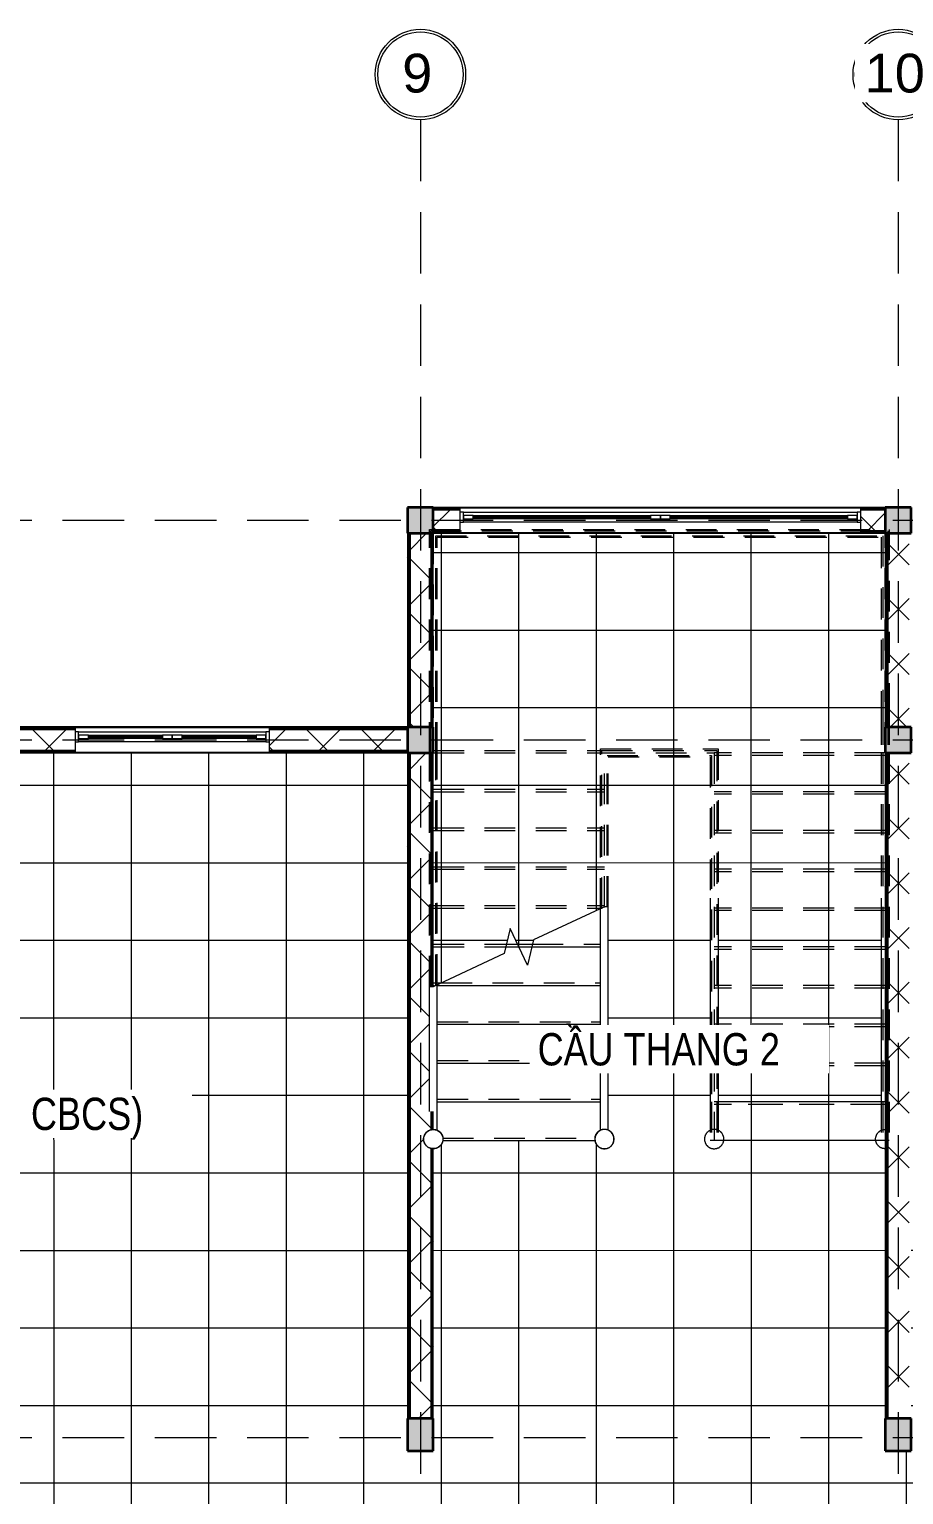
# Model space of a CAD drawing. Header units: millimetres. Extents: x -15725 to 47878, y -10955 to 18700.
# Drawn here: x 26621 to 33392, y 7360 to 18700 of the extents above; entities that cross this region are included whole.
import ezdxf

# ---------------------------------------------------------------- set-up
doc = ezdxf.new("R2010")
doc.units = ezdxf.units.MM
doc.linetypes.add('Hidden', pattern=[714.375, 476.25, -238.125])
doc.linetypes.add('Overhead', pattern=[396.875, 238.125, -158.75])
for name, color, linetype, lineweight in [('A-FLOR', 7, 'Continuous', 9), ('A-FLOR-HRAL', 7, 'Continuous', 9), ('A-FLOR-HRAL-MBND', 7, 'Overhead', 9), ('A-FLOR-PATT', 7, 'Continuous', 9), ('A-GLAZ', 7, 'Continuous', 18), ('A-WALL', 7, 'Continuous', 25), ('A-WALL-PATT', 7, 'Continuous', 18), ('G-ANNO-TEXT', 7, 'Continuous', 9), ('S-COLS', 7, 'Continuous', 25), ('S-GRID', 7, 'Continuous', 9), ('S-GRID-IDEN', 7, 'Continuous', 9), ('S-STRS', 7, 'Continuous', 18), ('S-STRS-MBND', 7, 'Overhead', 9)]:
    doc.layers.add(name, color=color, linetype=linetype, lineweight=lineweight)
doc.styles.add('Arial_1', font='arial.ttf', dxfattribs={"height": 300})
doc.styles.add('Arial_2', font='arial.ttf', dxfattribs={"width": 0.8, "height": 250})
doc.styles.add('Arial_3', font='arial.ttf', dxfattribs={"width": 0.8, "height": 250})
pattern_1 = [(0, (26776.95, 0), (406.4, 101.6), [33.528, -271.272, 33.528, -271.272, -1625.6]), (0, (26776.95, 0), (406.4, 101.6), [-609.6, 33.528, -576.072, 33.528, -271.272, -711.2]), (0, (26776.95, 0), (406.4, 101.6), [-1524, 33.528, -169.672, 33.528, -474.472]), (120, (26929.35, 50.8), (-291.1882, 301.15272), [33.528, -271.272, 33.528, -271.272, -1625.6]), (120, (26929.35, 50.8), (-291.1882, 301.15272), [-609.6, 33.528, -576.072, 33.528, -271.272, -711.2]), (120, (26929.35, 50.8), (-291.1882, 301.15272), [-1524, 33.528, -169.672, 33.528, -474.472]), (240, (26980.15, 254), (-115.2118, -402.75272), [33.528, -271.272, 33.528, -271.272, -1625.6]), (240, (26980.15, 254), (-115.2118, -402.75272), [-609.6, 33.528, -576.072, 33.528, -271.272, -711.2]), (240, (26980.15, 254), (-115.2118, -402.75272), [-1524, 33.528, -169.672, 33.528, -474.472])]
pattern_2 = [(45, (26776.95, 0), (-212.132, 212.132), []), (135, (26776.95, 0), (-212.132, -212.132), [])]

# ---------------------------------------------------------------- blocks, each defined once
blk = doc.blocks.new('CUA SO 2 CANH NHOM KINH O O THOANG - S1_1500x1800-2404851-05_MẶT BẰNG TẦNG ÁP MÁI')
at = {"layer": 'A-GLAZ'}
for p, q in [((-725, 63), (-750, 63)), ((-725, -13), (-725, 63)), ((-649, 37.5), (-725, 37.5)), ((-725, 37.5), (-725, 12.5)), ((-725, 12.5), (-649, 12.5)), ((-649, 12.5), (-649, 37.5)), ((-76, 27.5), (-649, 27.5)), ((-649, 27.5), (-649, 22.5)), ((-649, 22.5), (-76, 22.5)), ((0, 37.5), (-76, 37.5)), ((-76, 37.5), (-76, 12.5)), ((-76, 22.5), (-76, 27.5)), ((-76, 12.5), (0, 12.5)), ((0, 12.5), (0, 37.5)), ((76, 37.5), (0, 37.5)), ((0, 37.5), (0, 12.5)), ((0, 12.5), (76, 12.5)), ((76, 12.5), (76, 37.5)), ((649, 27.5), (76, 27.5)), ((76, 27.5), (76, 22.5)), ((76, 22.5), (649, 22.5)), ((725, 37.5), (649, 37.5)), ((649, 37.5), (649, 12.5)), ((649, 22.5), (649, 27.5)), ((649, 12.5), (725, 12.5)), ((750, 63), (725, 63)), ((725, 63), (725, -13)), ((725, 12.5), (725, 37.5)), ((-750, -13), (-725, -13)), ((725, -13), (750, -13))]:
    blk.add_line(p, q, dxfattribs=at)
at = {"layer": 'A-GLAZ', "lineweight": 9}
for p, q in [((-725, 63), (725, 63)), ((-649, 37.5), (-76, 37.5)), ((-76, 12.5), (-649, 12.5)), ((76, 37.5), (649, 37.5)), ((649, 12.5), (76, 12.5)), ((725, -13), (-725, -13))]:
    blk.add_line(p, q, dxfattribs=at)
blk = doc.blocks.new('CUA SO 2 CANH NHOM KINH O O THOANG - K3_3100x2100-2404852-05_MẶT BẰNG TẦNG ÁP MÁI')
at = {"layer": 'A-GLAZ'}
for p, q in [((-1525, 63), (-1550, 63)), ((-1525, -13), (-1525, 63)), ((-1449, 37.5), (-1525, 37.5)), ((-1525, 37.5), (-1525, 12.5)), ((-1525, 12.5), (-1449, 12.5)), ((-1449, 12.5), (-1449, 37.5)), ((-76, 27.5), (-1449, 27.5)), ((-1449, 27.5), (-1449, 22.5)), ((-1449, 22.5), (-76, 22.5)), ((0, 37.5), (-76, 37.5)), ((-76, 37.5), (-76, 12.5)), ((-76, 22.5), (-76, 27.5)), ((-76, 12.5), (0, 12.5)), ((0, 12.5), (0, 37.5)), ((76, 37.5), (0, 37.5)), ((0, 37.5), (0, 12.5)), ((0, 12.5), (76, 12.5)), ((76, 12.5), (76, 37.5)), ((1449, 27.5), (76, 27.5)), ((76, 27.5), (76, 22.5)), ((76, 22.5), (1449, 22.5)), ((1525, 37.5), (1449, 37.5)), ((1449, 37.5), (1449, 12.5)), ((1449, 22.5), (1449, 27.5)), ((1449, 12.5), (1525, 12.5)), ((1550, 63), (1525, 63)), ((1525, 63), (1525, -13)), ((1525, 12.5), (1525, 37.5)), ((-1550, -13), (-1525, -13)), ((1525, -13), (1550, -13))]:
    blk.add_line(p, q, dxfattribs=at)
at = {"layer": 'A-GLAZ', "lineweight": 9}
for p, q in [((-1525, 63), (1525, 63)), ((-1449, 37.5), (-76, 37.5)), ((-76, 12.5), (-1449, 12.5)), ((76, 37.5), (1449, 37.5)), ((1449, 12.5), (76, 12.5)), ((1525, -13), (-1525, -13))]:
    blk.add_line(p, q, dxfattribs=at)
blk = doc.blocks.new('Railing - 150mm-2368385-05_MẶT BẰNG TẦNG ÁP MÁI')
at = {"layer": 'A-FLOR-HRAL', "flags": 128}
for points in [[(0, 75), (-3, 75), (-6, 75), (-9, 74), (-12, 74), (-15, 74), (-18, 73), (-21, 72), (-24, 71), (-26, 70), (-29, 69), (-32, 68), (-35, 67), (-37, 65), (-40, 64), (-42, 62), (-45, 60), (-47, 58), (-49, 56), (-52, 54), (-54, 52), (-56, 50), (-58, 48), (-60, 45), (-61, 43), (-63, 41), (-65, 38), (-66, 35), (-68, 33), (-69, 30), (-70, 27), (-71, 24), (-72, 22), (-73, 19), (-73, 16), (-74, 13), (-74, 10), (-75, 7), (-75, 4), (-75, 1), (-75, -2), (-75, -5), (-75, -8), (-74, -11), (-74, -14), (-73, -17), (-72, -20), (-71, -23), (-70, -26), (-69, -28), (-68, -31), (-67, -34), (-65, -37), (-64, -39), (-62, -42), (-61, -44), (-59, -47), (-57, -49), (-55, -51), (-53, -53), (-51, -55), (-48, -57), (-46, -59), (-44, -61), (-41, -63), (-39, -64), (-36, -66), (-33, -67), (-31, -68), (-28, -70), (-25, -71), (-22, -72), (-19, -72), (-16, -73), (-14, -74), (-11, -74), (-8, -75), (-5, -75), (-2, -75), (0, -75)], [(0, -75), (3, -75), (6, -75), (9, -74), (12, -74), (15, -74), (18, -73), (21, -72), (24, -71), (26, -70), (29, -69), (32, -68), (35, -67), (37, -65), (40, -64), (42, -62), (45, -60), (47, -58), (49, -56), (52, -54), (54, -52), (56, -50), (58, -48), (60, -45), (61, -43), (63, -41), (65, -38), (66, -35), (68, -33), (69, -30), (70, -27), (71, -24), (72, -22), (73, -19), (73, -16), (74, -13), (74, -10), (75, -7), (75, -4), (75, -1), (75, 2), (75, 5), (75, 8), (74, 11), (74, 14), (73, 17), (72, 20), (71, 23), (70, 26), (69, 28), (68, 31), (67, 34), (65, 37), (64, 39), (62, 42), (61, 44), (59, 47), (57, 49), (55, 51), (53, 53), (51, 55), (48, 57), (46, 59), (44, 61), (41, 63), (39, 64), (36, 66), (33, 67), (31, 68), (28, 70), (25, 71), (22, 72), (19, 72), (16, 73), (14, 74), (11, 74), (8, 75), (5, 75), (2, 75), (0, 75)]]:
    blk.add_lwpolyline(points, dxfattribs=at)
blk = doc.blocks.new('Railing - Railing-2370405-05_MẶT BẰNG TẦNG ÁP MÁI')
at = {"layer": 'A-FLOR-HRAL'}
for p, q in [((31895, 11975), (31895, 10400)), ((31956, 11975), (31956, 10400)), ((31895, 10400), (31895, 10181)), ((31956, 10400), (31956, 10181))]:
    blk.add_line(p, q, dxfattribs=at)
blk.add_blockref('Railing - 150mm-2368385-05_MẶT BẰNG TẦNG ÁP MÁI', (31925, 10112))
blk = doc.blocks.new('Railing - 150mm-V1-05_MẶT BẰNG TẦNG ÁP MÁI')
at = {"layer": 'A-FLOR-HRAL', "flags": 128}
blk.add_lwpolyline([(0, -75), (3, -75), (6, -75), (9, -74), (12, -74), (15, -74), (18, -73), (21, -72), (24, -71), (26, -70), (29, -69), (32, -68), (35, -67), (37, -65), (40, -64), (42, -62), (45, -60), (47, -58), (49, -56), (52, -54), (54, -52), (56, -50), (58, -48), (60, -45), (61, -43), (63, -41), (65, -38), (66, -35), (68, -33), (69, -30), (70, -27), (71, -24), (72, -22), (73, -19), (73, -16), (74, -13), (74, -10), (75, -7), (75, -4), (75, -1), (75, 2), (75, 5), (75, 8), (74, 11), (74, 14), (73, 17), (72, 20), (71, 23), (70, 26), (69, 28), (68, 31), (67, 34), (65, 37), (64, 39), (62, 42), (61, 44), (59, 47), (57, 49), (55, 51), (53, 53), (51, 55), (48, 57), (46, 59), (44, 61), (41, 63), (39, 64), (36, 66), (33, 67), (31, 68), (28, 70), (25, 71), (22, 72), (19, 72), (16, 73), (14, 74), (11, 74), (8, 75), (5, 75), (2, 75), (0, 75)], dxfattribs=at)
blk = doc.blocks.new('Railing - Railing-2370409-05_MẶT BẰNG TẦNG ÁP MÁI')
at = {"layer": 'A-FLOR-HRAL'}
for p, q in [((33219, 11975), (33219, 10400)), ((33219, 10400), (33219, 10181))]:
    blk.add_line(p, q, dxfattribs=at)
at = {"extrusion": (0, 0, -1), "zscale": -1}
blk.add_blockref('Railing - 150mm-V1-05_MẶT BẰNG TẦNG ÁP MÁI', (-33250, 10112), dxfattribs=at)
blk = doc.blocks.new('Railing - 150mm-2368054-05_MẶT BẰNG TẦNG ÁP MÁI')
at = {"layer": 'A-FLOR-HRAL', "flags": 128}
for points in [[(0, 75), (-3, 75), (-6, 75), (-9, 74), (-12, 74), (-15, 74), (-18, 73), (-21, 72), (-24, 71), (-26, 70), (-29, 69), (-32, 68), (-35, 67), (-37, 65), (-40, 64), (-42, 62), (-45, 60), (-47, 58), (-49, 56), (-52, 54), (-54, 52), (-56, 50), (-58, 48), (-60, 45), (-61, 43), (-63, 41), (-65, 38), (-66, 35), (-68, 33), (-69, 30), (-70, 27), (-71, 24), (-72, 22), (-73, 19), (-73, 16), (-74, 13), (-74, 10), (-75, 7), (-75, 4), (-75, 1), (-75, -2), (-75, -5), (-75, -8), (-74, -11), (-74, -14), (-73, -17), (-72, -20), (-71, -23), (-70, -26), (-69, -28), (-68, -31), (-67, -34), (-65, -37), (-64, -39), (-62, -42), (-61, -44), (-59, -47), (-57, -49), (-55, -51), (-53, -53), (-51, -55), (-48, -57), (-46, -59), (-44, -61), (-41, -63), (-39, -64), (-36, -66), (-33, -67), (-31, -68), (-28, -70), (-25, -71), (-22, -72), (-19, -72), (-16, -73), (-14, -74), (-11, -74), (-8, -75), (-5, -75), (-2, -75), (0, -75)], [(0, -75), (3, -75), (6, -75), (9, -74), (12, -74), (15, -74), (18, -73), (21, -72), (24, -71), (26, -70), (29, -69), (32, -68), (35, -67), (37, -65), (40, -64), (42, -62), (45, -60), (47, -58), (49, -56), (52, -54), (54, -52), (56, -50), (58, -48), (60, -45), (61, -43), (63, -41), (65, -38), (66, -35), (68, -33), (69, -30), (70, -27), (71, -24), (72, -22), (73, -19), (73, -16), (74, -13), (74, -10), (75, -7), (75, -4), (75, -1), (75, 2), (75, 5), (75, 8), (74, 11), (74, 14), (73, 17), (72, 20), (71, 23), (70, 26), (69, 28), (68, 31), (67, 34), (65, 37), (64, 39), (62, 42), (61, 44), (59, 47), (57, 49), (55, 51), (53, 53), (51, 55), (48, 57), (46, 59), (44, 61), (41, 63), (39, 64), (36, 66), (33, 67), (31, 68), (28, 70), (25, 71), (22, 72), (19, 72), (16, 73), (14, 74), (11, 74), (8, 75), (5, 75), (2, 75), (0, 75)]]:
    blk.add_lwpolyline(points, dxfattribs=at)
at = {"layer": 'A-FLOR-HRAL', "lineweight": 18}
for start, end in [(90, 270), (270, 90)]:
    blk.add_arc((0, 0), 74, start, end, dxfattribs=at)
blk = doc.blocks.new('Railing - Railing-2370599-05_MẶT BẰNG TẦNG ÁP MÁI')
at = {"layer": 'A-FLOR-HRAL'}
for p, q in [((31075, 11909), (31044, 11894)), ((31075, 11909), (31044, 11894)), ((31075, 11909), (31055, 11899)), ((31095, 11909), (31075, 11909)), ((31105, 11909), (31075, 11909)), ((31105, 11909), (31075, 11909)), ((31095, 11906), (31095, 11909)), ((31105, 10181), (31105, 11909)), ((31044, 10181), (31044, 11894)), ((31055, 11897), (31055, 11899))]:
    blk.add_line(p, q, dxfattribs=at)
at = {"layer": 'A-FLOR-HRAL-MBND'}
for p, q in [((31044, 13131), (31956, 13131)), ((31044, 13100), (31044, 13131)), ((31044, 11894), (31044, 13100)), ((31055, 13120), (31945, 13120)), ((31055, 13100), (31055, 13120)), ((31055, 11899), (31055, 13100)), ((31095, 13080), (31905, 13080)), ((31095, 11909), (31095, 13080)), ((31105, 13070), (31895, 13070)), ((31105, 11909), (31105, 13070)), ((31895, 13070), (31895, 10400)), ((31905, 13080), (31905, 10400)), ((31945, 13120), (31945, 10400)), ((31956, 13131), (31956, 10400)), ((31895, 10400), (31895, 10100)), ((31905, 10400), (31905, 10100)), ((31945, 10400), (31945, 10100)), ((31956, 10400), (31956, 10100)), ((31956, 10100), (31895, 10100)), ((31945, 10100), (31905, 10100))]:
    blk.add_line(p, q, dxfattribs=at)
at = {"rotation": 180}
blk.add_blockref('Railing - 150mm-2368054-05_MẶT BẰNG TẦNG ÁP MÁI', (31075, 10112), dxfattribs=at)
blk = doc.blocks.new('Railing - Railing-2370603-05_MẶT BẰNG TẦNG ÁP MÁI')
at = {"layer": 'A-FLOR-HRAL'}
for p, q in [((29750, 11291), (29720, 11291)), ((29750, 11291), (29720, 11291)), ((29720, 10325), (29720, 11291)), ((29781, 11306), (29750, 11291)), ((29781, 11306), (29750, 11291)), ((29781, 10180), (29781, 11306))]:
    blk.add_line(p, q, dxfattribs=at)
at = {"layer": 'A-FLOR-HRAL-MBND'}
for p, q in [((29720, 14830), (33280, 14830)), ((29720, 13100), (29720, 14830)), ((29730, 14820), (33270, 14820)), ((29730, 13100), (29730, 14820)), ((29770, 14780), (33230, 14780)), ((29770, 13100), (29770, 14780)), ((29781, 14769), (33219, 14769)), ((29781, 13100), (29781, 14769)), ((33219, 14769), (33219, 13400)), ((33230, 14780), (33230, 13400)), ((33270, 14820), (33270, 13400)), ((33280, 14830), (33280, 13400)), ((33219, 13400), (33219, 13100)), ((33230, 13400), (33230, 13100)), ((33270, 13400), (33270, 13100)), ((33280, 13400), (33280, 13100)), ((29720, 11291), (29720, 13100)), ((29730, 11294), (29730, 13100)), ((29770, 11303), (29770, 13100)), ((29781, 11306), (29781, 13100)), ((33219, 13100), (33219, 10400)), ((33230, 13100), (33230, 10400)), ((33270, 13100), (33270, 10400)), ((33280, 13100), (33280, 10400)), ((33219, 10400), (33219, 10100)), ((33230, 10400), (33230, 10100)), ((33270, 10400), (33270, 10100)), ((33280, 10400), (33280, 10100)), ((33280, 10100), (33219, 10100)), ((33270, 10100), (33230, 10100))]:
    blk.add_line(p, q, dxfattribs=at)
at = {"extrusion": (0, 0, -1), "zscale": -1, "rotation": 180}
blk.add_blockref('Railing - 150mm-2368054-05_MẶT BẰNG TẦNG ÁP MÁI', (-29750, 10112), dxfattribs=at)
blk = doc.blocks.new('M_Concrete-Rectangular-Column - COT200X250-2391840-05_MẶT BẰNG TẦNG ÁP MÁI')
at = {"layer": 'S-COLS', "lineweight": 35}
blk.add_hatch(color=256, dxfattribs=at).paths.add_polyline_path([(100, -125), (100, 125), (-100, 125), (-100, -125)])
for p, q in [((100, 125), (-100, 125)), ((-100, 125), (-100, -125)), ((100, -125), (100, 125)), ((-100, -125), (100, -125))]:
    blk.add_line(p, q, dxfattribs=at)
blk = doc.blocks.new('M_Concrete-Rectangular-Column - COT200X200-2391835-05_MẶT BẰNG TẦNG ÁP MÁI')
at = {"layer": 'S-COLS', "lineweight": 35}
blk.add_hatch(color=256, dxfattribs=at).paths.add_polyline_path([(100, -100), (100, 100), (-100, 100), (-100, -100)])
for p, q in [((100, 100), (-100, 100)), ((-100, 100), (-100, -100)), ((100, -100), (100, 100)), ((-100, -100), (100, -100))]:
    blk.add_line(p, q, dxfattribs=at)
blk = doc.blocks.new('Grid - TRUC  D1-102336-05_MẶT BẰNG TẦNG ÁP MÁI')
at = {"layer": 'S-GRID-IDEN'}
for radius in [3.5, 3.3]:
    blk.add_circle((0, 0), radius, dxfattribs=at)

msp = doc.modelspace()

# ---------------------------------------------------------------- hatches: boundary and pattern name
at = {"layer": 'A-FLOR-PATT'}
h = msp.add_hatch(dxfattribs=at)
h.set_pattern_fill('FP_6', color=256, style=0, pattern_type=2)
h.set_pattern_definition([(0.0043, (16612.5, 7449.6), (-0.045, 600), []), (90.004, (16612.5, 7449.6), (-600, -0.042), [])])
h.paths.add_polyline_path([(1174, 2450), (1174, 2450), (1174, 2445)])
h.paths.add_polyline_path([(700, 2445), (695, 2450), (450, 2450), (450, 2445), (675, 2445)])
h.paths.add_polyline_path([(26150, -99), (32295, -98), (32295, 94), (37045, 94), (37045, 2445), (37255, 2445), (37265, 7700), (37250, 7700), (37250, 5250), (37050, 5250), (37050, 7700), (33250, 7700), (33250, 10038), (33230, 10041), (33218, 10045), (33207, 10052), (33199, 10058), (33190, 10068), (33180, 10088), (33176, 10100), (33175, 10118), (33179, 10136), (33185, 10150), (33195, 10163), (33205, 10173), (33219, 10182), (33219, 11974), (33250, 11974), (33250, 14800), (29750, 14800), (29750, 11298), (29781, 11306), (30299, 11547), (30346, 11742), (30479, 11458), (30526, 11653), (31075, 11909), (31075, 11904), (31095, 11909), (31095, 11906), (31105, 11909), (31105, 10181), (31123, 10168), (31136, 10155), (31144, 10141), (31148, 10122), (31149, 10103), (31143, 10084), (31134, 10067), (31120, 10053), (31103, 10044), (31090, 10039), (31075, 10038), (31054, 10041), (31044, 10044), (31026, 10057), (31014, 10070), (31005, 10084), (31001, 10100), (29823, 10100), (29820, 10084), (29809, 10067), (29795, 10053), (29779, 10043), (29766, 10039), (29750, 10038), (29750, 7700), (29550, 7700), (29550, 13100), (23000, 13100), (23000, 12100), (22550, 12100), (22550, 7700), (22350, 7700), (22350, 12100), (19900, 12100), (19900, 13100), (15350, 13100), (15350, 7700), (15150, 7700), (15150, 13100), (8150, 13100), (8150, 7700), (7950, 7700), (7950, 10038), (7930, 10041), (7918, 10045), (7907, 10052), (7899, 10058), (7890, 10068), (7880, 10088), (7876, 10099), (7875, 10118), (7879, 10136), (7885, 10150), (7895, 10163), (7905, 10173), (7919, 10182), (7919, 11974), (7950, 11974), (7950, 14800), (4450, 14800), (4450, 13406), (5450, 13406), (5450, 13106), (4450, 13106), (4450, 10314), (4589, 10314), (4589, 6600), (-1200, 6600), (-1200, 8800), (-4026, 8800), (-4050, 4400), (-1200, 4400), (-1200, 6600), (4589, 6600), (4589, 2885), (1174, 2885), (1174, 2450), (700, 2450), (700, 538), (700, 94), (5450, 94), (5450, 0), (11550, 0), (11550, 5500), (11750, 5500), (11750, 100), (22350, 100), (22350, 5500), (22550, 5500), (22550, 100), (25950, 100), (25950, 5500), (26150, 5500), (26150, -85)])
h.paths.add_polyline_path([(37045, 2445), (37045, 2795), (37050, 2795), (37050, 3400), (37150, 3400), (37150, 2795), (37145, 2795), (37145, 2545), (37109, 2509)])
h.paths.add_polyline_path([(29750, 5250), (29550, 5250), (29550, 5500), (29750, 5500)])
h.paths.add_polyline_path([(33435, 5250), (33250, 5250), (33250, 5500), (33450, 5500), (33450, 5250)])
h.paths.add_polyline_path([(15350, 5250), (15150, 5250), (15150, 5500), (15350, 5500), (15350, 5400)])
h.paths.add_polyline_path([(8150, 5250), (7950, 5250), (7950, 5500), (8150, 5500)])
h.paths.add_polyline_path([(18950, 5250), (18750, 5250), (18750, 5500), (18950, 5500), (18950, 5400)])
h.paths.add_polyline_path([(25965, 7700), (25950, 7700), (25950, 7950), (26150, 7950), (26150, 7700), (26135, 7700)])
h.paths.add_polyline_path([(18950, 7700), (18750, 7700), (18750, 7950), (18950, 7950), (18950, 7800)])
h.paths.add_polyline_path([(11550, 7700), (11550, 7950), (11750, 7950), (11750, 7700)])
h.paths.add_polyline_path([(37250, 7900), (37265, 7900), (37270, 10470), (37250, 10470), (37250, 9857)])
h.paths.add_polyline_path([(33450, 7900), (34550, 7900), (34550, 8500), (34650, 8500), (34650, 9300), (34550, 9300), (34550, 9400), (34350, 9400), (34350, 9500), (37050, 9500), (37050, 9502), (33450, 9502), (33451, 9500), (33550, 9500), (33550, 9400), (33450, 9400), (33450, 7950)])
h.paths.add_polyline_path([(37050, 7900), (37050, 7903), (35000, 7903), (35000, 8452), (34650, 8452), (34650, 7900), (36261, 7900)])
h.paths.add_polyline_path([(31925, 10038), (31904, 10041), (31889, 10047), (31878, 10055), (31867, 10066), (31858, 10081), (31853, 10094), (31851, 10113), (31853, 10130), (31859, 10146), (31870, 10162), (31880, 10171), (31895, 10181), (31895, 11974), (31956, 11974), (31957, 10180), (31973, 10170), (31983, 10159), (31993, 10144), (31998, 10131), (32000, 10113), (31998, 10095), (31991, 10079), (31981, 10063), (31974, 10056), (31956, 10044), (31941, 10039)])
h.paths.add_polyline_path([(6625, 10038), (6604, 10041), (6589, 10047), (6578, 10055), (6567, 10066), (6558, 10081), (6553, 10094), (6551, 10113), (6553, 10130), (6559, 10146), (6570, 10162), (6580, 10171), (6595, 10181), (6595, 11974), (6656, 11974), (6657, 10180), (6673, 10170), (6683, 10159), (6693, 10144), (6698, 10131), (6700, 10113), (6698, 10095), (6691, 10079), (6681, 10063), (6674, 10056), (6656, 10044), (6641, 10039)])
h.paths.add_polyline_path([(4250, 10314), (4250, 13106), (700, 13106), (700, 10750), (1174, 10750), (1174, 10314), (4065, 10314)])
h.paths.add_polyline_path([(37270, 10570), (37275, 13300), (37250, 13300), (37250, 10570)])
h.paths.add_polyline_path([(450, 10750), (695, 10750), (700, 10755), (450, 10755)])
h.paths.add_polyline_path([(17648, 13300), (29550, 13301), (29550, 13301), (8150, 13302), (8150, 13300), (16148, 13300)])
h.paths.add_polyline_path([(4250, 13406), (4250, 15000), (4250, 15000), (4250, 13406)])
h.paths.add_polyline_path([(33449, 15000), (33449, 15000), (33449, 15000)])
at = {"layer": 'A-WALL-PATT', "lineweight": 9}
h = msp.add_hatch(dxfattribs=at)
h.set_pattern_fill('FP_2', color=256, style=0, pattern_type=2)
h.set_pattern_definition(pattern_1)
h.paths.add_polyline_path([(33058, 14985), (33250, 14985), (33250, 15000), (33058, 15000)])
h.paths.add_polyline_path([(29750, 14985), (29958, 14985), (29958, 15000), (29750, 15000)])
h = msp.add_hatch(dxfattribs=at)
h.set_pattern_fill('FP_3', color=256, style=0, pattern_type=2)
h.set_pattern_definition(pattern_2)
h.paths.add_polyline_path([(29958, 14815), (29958, 14985), (29750, 14985), (29750, 14815)])
h.paths.add_polyline_path([(33058, 14815), (33250, 14815), (33250, 14985), (33058, 14985), (33058, 14900)])
h = msp.add_hatch(dxfattribs=at)
h.set_pattern_fill('FP_2', color=256, style=0, pattern_type=2)
h.set_pattern_definition(pattern_1)
h.paths.add_polyline_path([(29565, 7950), (29565, 7950), (29565, 13100), (29550, 13100), (29550, 7950)])
h.paths.add_polyline_path([(29550, 13300), (29565, 13300), (29565, 14800), (29550, 14800), (29550, 13999)])
h = msp.add_hatch(dxfattribs=at)
h.set_pattern_fill('FP_3', color=256, style=0, pattern_type=2)
h.set_pattern_definition(pattern_2)
h.paths.add_polyline_path([(29730, 7950), (29735, 7950), (29735, 10039), (29705, 10053), (29691, 10067), (29682, 10084), (29676, 10103), (29677, 10122), (29681, 10141), (29691, 10158), (29705, 10172), (29728, 10184), (29735, 10187), (29735, 10326), (29720, 10326), (29720, 11291), (29735, 11295), (29735, 13100), (29565, 13100), (29565, 7950)])
h.paths.add_polyline_path([(29584, 13300), (29735, 13300), (29735, 14800), (29565, 14800), (29565, 13300), (29567, 13300)])
h = msp.add_hatch(dxfattribs=at)
h.set_pattern_fill('FP_2', color=256, style=0, pattern_type=2)
h.set_pattern_definition(pattern_1)
h.paths.add_polyline_path([(29750, 7950), (29750, 10038), (29735, 10038), (29735, 7950)])
h.paths.add_polyline_path([(29735, 10185), (29750, 10187), (29750, 10326), (29735, 10326), (29735, 10187)])
h.paths.add_polyline_path([(29735, 11295), (29750, 11298), (29750, 13100), (29735, 13100), (29735, 11301)])
h.paths.add_polyline_path([(29750, 13300), (29750, 14800), (29735, 14800), (29735, 13300), (29747, 13300)])
h = msp.add_hatch(dxfattribs=at)
h.set_pattern_fill('FP_2', color=256, style=0, pattern_type=2)
h.set_pattern_definition(pattern_1)
h.paths.add_polyline_path([(33265, 7950), (33265, 7950), (33265, 13100), (33250, 13100), (33250, 7950)])
h.paths.add_polyline_path([(33253, 13300), (33265, 13300), (33265, 14800), (33250, 14800), (33250, 13300)])
h = msp.add_hatch(dxfattribs=at)
h.set_pattern_fill('FP_3', color=256, style=0, pattern_type=2)
h.set_pattern_definition(pattern_2)
h.paths.add_polyline_path([(33289, 7950), (33435, 7950), (33435, 13100), (33265, 13100), (33265, 7950), (33287, 7950)])
h.paths.add_polyline_path([(33435, 13300), (33435, 14800), (33265, 14800), (33265, 13300), (33433, 13300)])
h = msp.add_hatch(dxfattribs=at)
h.set_pattern_fill('FP_2', color=256, style=0, pattern_type=2)
h.set_pattern_definition(pattern_1)
h.paths.add_polyline_path([(29483, 13285), (29550, 13285), (29550, 13300), (28478, 13300), (28478, 13285)])
h.paths.add_polyline_path([(8838, 13285), (8838, 13300), (8150, 13300), (8150, 13285)])
h.paths.add_polyline_path([(10338, 13285), (11550, 13285), (11550, 13300), (10338, 13300)])
h.paths.add_polyline_path([(11750, 13285), (12528, 13285), (12528, 13300), (11750, 13300), (11750, 13295)])
h.paths.add_polyline_path([(15350, 13285), (16148, 13285), (16148, 13300), (15350, 13300), (15350, 13294)])
h.paths.add_polyline_path([(15150, 13285), (15150, 13300), (14028, 13300), (14028, 13285)])
h.paths.add_polyline_path([(25950, 13285), (25950, 13300), (24938, 13300), (24938, 13285), (24964, 13285)])
h.paths.add_polyline_path([(26978, 13285), (26978, 13300), (26150, 13300), (26150, 13285)])
h.paths.add_polyline_path([(17648, 13285), (18750, 13285), (18750, 13300), (17648, 13300)])
h.paths.add_polyline_path([(22705, 13285), (23438, 13285), (23438, 13300), (22550, 13300), (22550, 13285)])
h.paths.add_polyline_path([(18950, 13285), (19778, 13285), (19778, 13300), (18950, 13300), (18950, 13294)])
h.paths.add_polyline_path([(22350, 13285), (22350, 13300), (21278, 13300), (21278, 13285)])
h = msp.add_hatch(dxfattribs=at)
h.set_pattern_fill('FP_3', color=256, style=0, pattern_type=2)
h.set_pattern_definition(pattern_2)
h.paths.add_polyline_path([(29550, 13115), (29550, 13285), (28478, 13285), (28478, 13115), (29483, 13115)])
h.paths.add_polyline_path([(8838, 13115), (8838, 13285), (8150, 13285), (8150, 13115)])
h.paths.add_polyline_path([(10338, 13115), (11550, 13115), (11550, 13285), (10338, 13285), (10338, 13200)])
h.paths.add_polyline_path([(11750, 13115), (12528, 13115), (12528, 13285), (11750, 13285), (11750, 13145)])
h.paths.add_polyline_path([(14028, 13115), (15150, 13115), (15150, 13285), (14028, 13285), (14028, 13200)])
h.paths.add_polyline_path([(15350, 13115), (16148, 13115), (16148, 13285), (15350, 13285), (15350, 13117)])
h.paths.add_polyline_path([(17648, 13115), (18750, 13115), (18750, 13285), (17648, 13285), (17648, 13200)])
h.paths.add_polyline_path([(25950, 13115), (25950, 13285), (24938, 13285), (24938, 13115), (24964, 13115)])
h.paths.add_polyline_path([(26978, 13115), (26978, 13285), (26150, 13285), (26150, 13115)])
h.paths.add_polyline_path([(18950, 13115), (19778, 13115), (19778, 13285), (18950, 13285), (18950, 13167)])
h.paths.add_polyline_path([(23438, 13115), (23438, 13285), (22550, 13285), (22550, 13115), (22705, 13115)])
h.paths.add_polyline_path([(21278, 13115), (22350, 13115), (22350, 13285), (21278, 13285), (21278, 13200)])
h = msp.add_hatch(dxfattribs=at)
h.set_pattern_fill('FP_2', color=256, style=0, pattern_type=2)
h.set_pattern_definition(pattern_1)
h.paths.add_polyline_path([(19778, 13100), (19778, 13115), (18950, 13115), (18950, 13100)])
h.paths.add_polyline_path([(8150, 13100), (8838, 13100), (8838, 13115), (8150, 13115)])
h.paths.add_polyline_path([(29483, 13100), (29550, 13100), (29550, 13115), (28478, 13115), (28478, 13100)])
h.paths.add_polyline_path([(10338, 13100), (11550, 13100), (11550, 13115), (10338, 13115)])
h.paths.add_polyline_path([(11750, 13100), (12528, 13100), (12528, 13115), (11750, 13115), (11750, 13110)])
h.paths.add_polyline_path([(25950, 13100), (25950, 13115), (24938, 13115), (24938, 13100), (24964, 13100)])
h.paths.add_polyline_path([(26978, 13100), (26978, 13115), (26150, 13115), (26150, 13100)])
h.paths.add_polyline_path([(14028, 13100), (15150, 13100), (15150, 13115), (14028, 13115)])
h.paths.add_polyline_path([(15350, 13100), (16148, 13100), (16148, 13115), (15350, 13115)])
h.paths.add_polyline_path([(23438, 13100), (23438, 13115), (22550, 13115), (22550, 13100), (22705, 13100)])
h.paths.add_polyline_path([(17648, 13100), (18750, 13100), (18750, 13115), (17648, 13115)])
h.paths.add_polyline_path([(21278, 13100), (22350, 13100), (22350, 13115), (21278, 13115)])

# ---------------------------------------------------------------- linework, layer by layer
at = {"layer": 'A-FLOR'}
msp.add_line((29550, 13301), (8150, 13302), dxfattribs=at)
at = {"layer": 'A-WALL', "lineweight": 18}
for p, q in [((29958, 15000), (29750, 15000)), ((29958, 14800), (29958, 15000)), ((33250, 15000), (33058, 15000)), ((33058, 15000), (33058, 14800)), ((29550, 14800), (29550, 13300)), ((29750, 13300), (29750, 14800)), ((29750, 14800), (29958, 14800)), ((33058, 14800), (33250, 14800)), ((33250, 14800), (33250, 13300)), ((26978, 13300), (26150, 13300)), ((26978, 13100), (26978, 13300)), ((29550, 13300), (28478, 13300)), ((28478, 13300), (28478, 13100)), ((26150, 13100), (26978, 13100)), ((28478, 13100), (29550, 13100)), ((29550, 13100), (29550, 7950)), ((29750, 11298), (29750, 13100)), ((33250, 13100), (33250, 7950)), ((29750, 10186), (29750, 10326)), ((29750, 7950), (29750, 10039))]:
    msp.add_line(p, q, dxfattribs=at)
at = {"layer": 'A-WALL', "lineweight": 35}
for p, q in [((29958, 14985), (29750, 14985)), ((33250, 14985), (33058, 14985)), ((29565, 14800), (29565, 13300)), ((29735, 14800), (29735, 13300)), ((29958, 14815), (29750, 14815)), ((33250, 14815), (33058, 14815)), ((33265, 14800), (33265, 13300)), ((26978, 13285), (26150, 13285)), ((29550, 13285), (28478, 13285)), ((26978, 13115), (26150, 13115)), ((29550, 13115), (28478, 13115)), ((29565, 13100), (29565, 7950)), ((29735, 13100), (29735, 11295)), ((33265, 13100), (33265, 7950)), ((29735, 10326), (29735, 10185)), ((29735, 10039), (29735, 7950))]:
    msp.add_line(p, q, dxfattribs=at)
at = {"layer": 'A-WALL'}
for p, q in [((29958, 15000), (33058, 15000)), ((33058, 14800), (29958, 14800)), ((26978, 13300), (28478, 13300)), ((28478, 13100), (26978, 13100))]:
    msp.add_line(p, q, dxfattribs=at)
at = {"layer": 'S-GRID', "linetype": 'Hidden'}
for p, q in [((29650, 18000), (29650, -3000)), ((33350, 18000), (33350, -3000)), ((39500, 14900), (-3000, 14900)), ((39500, 13200), (-3000, 13200)), ((39500, 7800), (-3000, 7800))]:
    msp.add_line(p, q, dxfattribs=at)
at = {"layer": 'S-STRS'}
for p, q in [((31075, 11904), (31075, 11909)), ((31056, 11900), (31057, 11900)), ((30312, 11600), (30412, 11600)), ((30513, 11600), (31044, 11600)), ((29781, 11300), (31044, 11300)), ((29781, 11000), (31044, 11000)), ((29781, 10700), (31044, 10700)), ((29781, 10400), (31044, 10400)), ((33219, 10400), (31956, 10400)), ((29823, 10100), (31002, 10100)), ((33176, 10100), (31999, 10100))]:
    msp.add_line(p, q, dxfattribs=at)
at = {"layer": 'S-STRS', "linetype": 'Overhead', "lineweight": 9}
for p, q in [((30317, 11620), (30403, 11620)), ((30518, 11620), (31044, 11620)), ((29812, 11320), (31044, 11320)), ((29781, 11020), (31044, 11020)), ((29781, 10720), (31044, 10720)), ((29781, 10420), (31044, 10420)), ((33219, 10380), (31956, 10380)), ((29824, 10120), (31001, 10120))]:
    msp.add_line(p, q, dxfattribs=at)
at = {"layer": 'S-STRS-MBND'}
for p, q in [((33250, 14800), (29750, 14800)), ((29750, 14800), (29750, 13100)), ((33250, 13100), (33250, 14800)), ((29750, 13120), (31075, 13120)), ((29750, 13100), (31075, 13100)), ((29750, 11900), (29750, 13100)), ((31075, 13100), (31925, 13100)), ((31075, 11909), (31075, 13100)), ((33250, 13100), (31925, 13100)), ((31925, 13100), (31925, 10100)), ((33250, 13080), (31925, 13080)), ((33250, 13100), (33250, 10100)), ((29750, 12820), (31075, 12820)), ((29750, 12800), (31075, 12800)), ((33250, 12800), (31925, 12800)), ((33250, 12780), (31925, 12780)), ((29750, 12520), (31075, 12520)), ((29750, 12500), (31075, 12500)), ((33250, 12500), (31925, 12500)), ((33250, 12480), (31925, 12480)), ((29750, 12220), (31075, 12220)), ((29750, 12200), (31075, 12200)), ((33250, 12200), (31925, 12200)), ((33250, 12180), (31925, 12180)), ((29750, 11920), (31075, 11920)), ((29750, 11900), (31056, 11900)), ((33250, 11900), (31925, 11900)), ((33250, 11880), (31925, 11880)), ((29750, 11620), (30317, 11620)), ((29750, 11600), (30312, 11600)), ((30403, 11620), (30518, 11620)), ((30412, 11600), (30513, 11600)), ((33250, 11600), (31925, 11600)), ((33250, 11580), (31925, 11580)), ((29750, 11320), (29812, 11320)), ((29750, 11300), (29758, 11300)), ((33250, 11300), (31925, 11300)), ((33250, 11280), (31925, 11280)), ((33250, 11000), (31925, 11000)), ((33250, 10980), (31925, 10980)), ((33250, 10700), (31925, 10700)), ((33250, 10680), (31925, 10680)), ((33250, 10400), (31925, 10400)), ((33250, 10380), (31925, 10380)), ((33250, 10100), (31925, 10100))]:
    msp.add_line(p, q, dxfattribs=at)
at = {"layer": 'S-STRS-MBND', "linetype": 'Continuous', "lineweight": 18}
for p, q in [((31075, 11909), (30526, 11653)), ((30346, 11742), (30299, 11547)), ((30479, 11458), (30346, 11742)), ((30526, 11653), (30479, 11458)), ((30299, 11547), (29750, 11291))]:
    msp.add_line(p, q, dxfattribs=at)

# ---------------------------------------------------------------- block references
at = {"layer": 'A-FLOR-HRAL'}
for name in ['Railing - Railing-2370603-05_MẶT BẰNG TẦNG ÁP MÁI', 'Railing - Railing-2370599-05_MẶT BẰNG TẦNG ÁP MÁI', 'Railing - Railing-2370405-05_MẶT BẰNG TẦNG ÁP MÁI', 'Railing - Railing-2370409-05_MẶT BẰNG TẦNG ÁP MÁI']:
    msp.add_blockref(name, (0, 0), dxfattribs=at)
at = {"layer": 'A-GLAZ', "lineweight": 9}
for name, p in [('CUA SO 2 CANH NHOM KINH O O THOANG - K3_3100x2100-2404852-05_MẶT BẰNG TẦNG ÁP MÁI', (31508, 14900)), ('CUA SO 2 CANH NHOM KINH O O THOANG - S1_1500x1800-2404851-05_MẶT BẰNG TẦNG ÁP MÁI', (27728, 13200))]:
    msp.add_blockref(name, p, dxfattribs=at)
at = {"layer": 'S-COLS', "lineweight": 35}
for name, p in [('M_Concrete-Rectangular-Column - COT200X200-2391835-05_MẶT BẰNG TẦNG ÁP MÁI', (29650, 14900)), ('M_Concrete-Rectangular-Column - COT200X200-2391835-05_MẶT BẰNG TẦNG ÁP MÁI', (33350, 14900)), ('M_Concrete-Rectangular-Column - COT200X200-2391835-05_MẶT BẰNG TẦNG ÁP MÁI', (29650, 13200)), ('M_Concrete-Rectangular-Column - COT200X200-2391835-05_MẶT BẰNG TẦNG ÁP MÁI', (33350, 13200)), ('M_Concrete-Rectangular-Column - COT200X250-2391840-05_MẶT BẰNG TẦNG ÁP MÁI', (29650, 7825)), ('M_Concrete-Rectangular-Column - COT200X250-2391840-05_MẶT BẰNG TẦNG ÁP MÁI', (33350, 7825))]:
    msp.add_blockref(name, p, dxfattribs=at)
at = {"layer": 'S-GRID-IDEN', "xscale": 99.99999999999993, "yscale": 99.99999999999993, "zscale": 99.99999999999993, "rotation": 180}
for p in [(29650, 18350), (33350, 18350)]:
    msp.add_blockref('Grid - TRUC  D1-102336-05_MẶT BẰNG TẦNG ÁP MÁI', p, dxfattribs=at)

# ---------------------------------------------------------------- next in the draw order: texts
at = {"layer": 'G-ANNO-TEXT', "char_height": 250, "attachment_point": 1, "style": 'Arial_2', "bg_fill": 3, "box_fill_scale": 1.25, "bg_fill_color": 256, "bg_fill_true_color": 13158600, "bg_fill_transparency": 0}
for s, insert, width in [('C', (30558, 10932), 243.71), ('C (3 CBCS)', (26029, 10432), 1789.37)]:
    msp.add_mtext(s, dxfattribs=dict(at, insert=insert, width=width))
at = {"layer": 'S-GRID-IDEN', "char_height": 300, "attachment_point": 1, "style": 'Arial_1', "bg_fill": 3, "box_fill_scale": 1.25, "bg_fill_color": 256, "bg_fill_true_color": 13158600, "bg_fill_transparency": 0}
for s, insert, width in [('9', (29509, 18511), 288.61), ('10', (33090, 18511), 577.21)]:
    msp.add_mtext(s, dxfattribs=dict(at, insert=insert, width=width))

# ---------------------------------------------------------------- next in the draw order: texts
at = {"layer": 'G-ANNO-TEXT', "insert": (30759, 10932), "char_height": 250, "width": 224.47, "attachment_point": 1, "style": 'Arial_3', "bg_fill": 3, "box_fill_scale": 1.25, "bg_fill_color": 256, "bg_fill_true_color": 13158600, "bg_fill_transparency": 0}
msp.add_mtext('\\fArial|b0|i0|c254|p34|;\\W.8;Ầ', dxfattribs=at)

# ---------------------------------------------------------------- next in the draw order: texts
at = {"layer": 'G-ANNO-TEXT', "insert": (30944, 10932), "char_height": 250, "width": 1808.61, "attachment_point": 1, "style": 'Arial_2', "bg_fill": 3, "box_fill_scale": 1.25, "bg_fill_color": 256, "bg_fill_true_color": 13158600, "bg_fill_transparency": 0}
msp.add_mtext('U THANG 2', dxfattribs=at)

doc.saveas('drawing.dxf')
